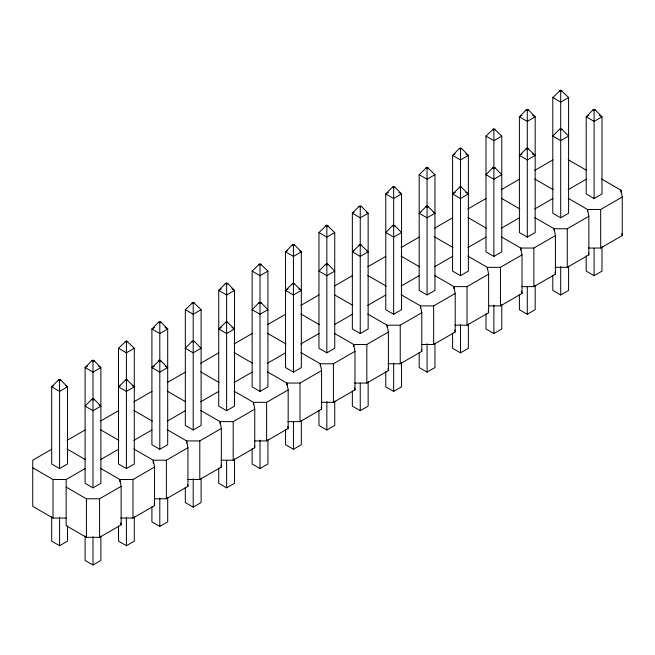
<?xml version="1.0" encoding="UTF-8"?>
<svg xmlns="http://www.w3.org/2000/svg" width="655" height="655" viewBox="0 0 655 655"><rect width="100%" height="100%" fill="white"/><g stroke="black" fill="none" stroke-linecap="round" stroke-linejoin="round"><path stroke-width="0.98" d="M58.369 380.015L51.688 386.851L51.688 464.002L59.58 468.562L67.473 464.002L67.473 386.851L60.792 380.015L59.58 379.319L58.369 380.015L59.58 380.719L60.792 380.015M91.782 360.725L85.101 367.561L85.101 483.292L92.985 487.844L100.878 483.292L100.878 367.561L94.197 360.725L92.985 360.029L91.782 360.725L92.985 361.429L94.197 360.725M118.506 348.272L126.399 340.739L134.291 348.272L134.291 464.002L126.399 468.562L118.506 464.002L118.506 348.272L126.399 352.832L134.291 348.272M158.592 322.154L151.911 328.99L151.911 444.712L159.804 449.273L167.696 444.712L167.696 328.99L161.015 322.154L159.804 321.458L158.592 322.154L159.804 322.849L161.015 322.154M91.782 399.304L85.101 406.141L92.985 410.693L100.878 406.141L94.197 399.304L92.985 398.608L91.782 399.304L92.985 400L94.197 399.304M185.324 309.7L193.209 302.168L201.101 309.7L201.101 425.431L193.209 429.983L185.324 425.431L185.324 309.7L193.209 314.253L201.101 309.7M118.506 386.851L126.399 379.319L134.291 386.851L126.399 391.403L118.506 386.851L120.258 385.836M225.41 283.574L218.729 290.411L218.729 406.141L226.622 410.693L234.515 406.141L234.515 290.411L227.834 283.574L226.622 282.878L225.41 283.574L226.622 284.278L227.834 283.574M151.911 367.561L159.804 360.029L167.696 367.561L159.804 372.122L151.911 367.561L154.547 366.047M252.134 271.121L260.027 263.588L267.92 271.121L267.92 386.851L260.027 391.412L252.134 386.851L252.134 271.121L260.027 275.681L267.92 271.121M192.005 341.443L185.324 348.272L193.209 352.832L201.101 348.272L194.42 341.443L193.209 340.739L192.005 341.443L193.209 342.139L194.42 341.443M292.228 245.003L285.547 251.839L285.547 367.561L293.432 372.122L301.325 367.561L301.325 251.839L294.644 245.003L293.432 244.307L292.228 245.003L293.432 245.699L294.644 245.003M218.729 328.99L226.622 321.458L234.515 328.99L226.622 333.542L218.729 328.99L221.357 327.467M318.952 232.55L326.845 225.017L334.738 232.55L334.738 348.28L326.845 352.832L318.952 348.28L318.952 232.55L326.845 237.102L334.738 232.55M258.815 302.864L252.134 309.7L260.027 314.253L267.92 309.7L261.239 302.864L260.027 302.168L258.815 302.864L260.027 303.56L261.239 302.864M359.038 206.423L352.357 213.26L352.357 328.99L360.25 333.542L368.143 328.99L368.143 213.26L361.462 206.423L360.25 205.727L359.038 206.423L360.25 207.127L361.462 206.423M285.547 290.411L293.432 282.878L301.325 290.411L293.432 294.971L285.547 290.411L288.175 288.896M392.451 187.142L385.762 193.97L385.762 309.7L393.655 314.261L401.548 309.7L401.548 193.97L394.867 187.142L393.655 186.438L392.451 187.142L393.655 187.838L394.867 187.142M325.633 264.293L318.952 271.121L326.845 275.681L334.738 271.121L328.049 264.293L326.845 263.588L325.633 264.293L326.845 264.988L328.049 264.293M419.175 174.689L427.068 167.156L434.953 174.689L434.953 290.411L427.068 294.971L419.175 290.411L419.175 174.689L427.068 179.241L434.953 174.689M352.357 251.839L360.25 244.307L368.143 251.839L360.25 256.392L352.357 251.839L354.109 250.824M459.261 148.562L452.58 155.399L452.58 271.129L460.473 275.681L468.366 271.129L468.366 155.399L461.685 148.562L460.473 147.866L459.261 148.562L460.473 149.258L461.685 148.562M392.451 225.713L385.762 232.55L393.655 237.102L401.548 232.55L394.867 225.713L393.655 225.017L392.451 225.713L393.655 226.409L394.867 225.713M485.985 136.109L493.878 128.576L501.771 136.109L501.771 251.839L493.878 256.392L485.985 251.839L485.985 136.109L493.878 140.669L501.771 136.109M419.175 213.26L427.068 205.727L434.953 213.26L427.068 217.82L419.175 213.26L420.928 212.245M526.08 109.991L519.399 116.819L519.399 232.55L527.291 237.11L535.176 232.55L535.176 116.819L528.495 109.991L527.291 109.287L526.08 109.991L527.291 110.687L528.495 109.991M452.58 193.97L460.473 186.438L468.366 193.97L460.473 198.53L452.58 193.97L455.209 192.455M552.804 97.538L560.696 90.005L568.589 97.538L568.589 213.26L560.696 217.82L552.804 213.26L552.804 97.538L560.696 102.09L568.589 97.538M492.666 167.852L485.985 174.689L493.878 179.241L501.771 174.689L495.09 167.852L493.878 167.156L492.666 167.852L493.878 168.548L495.09 167.852M519.399 155.399L527.291 147.866L535.176 155.399L527.291 159.951L519.399 155.399L522.027 153.876M559.485 129.272L552.804 136.109L560.696 140.669L568.589 136.109L561.908 129.272L560.696 128.576L559.485 129.272L560.696 129.977L561.908 129.272M592.89 109.991L586.209 116.819L586.209 193.978L594.101 198.53L601.994 193.978L601.994 116.819L595.313 109.991L594.101 109.287L592.89 109.991L594.101 110.687L595.313 109.991M125.187 341.443L126.399 342.139L127.61 341.443M192.005 302.864L193.209 303.56L194.42 302.864M258.815 264.293L260.027 264.988L261.239 264.293M325.633 225.713L326.845 226.409L328.049 225.713M425.856 167.852L427.068 168.548L428.272 167.852M492.666 129.272L493.878 129.977L495.09 129.272M559.485 90.701L560.696 91.397L561.908 90.701M53.44 385.836L51.688 386.851L59.58 391.403L67.473 386.851L65.721 385.836M87.729 366.047L85.101 367.561L92.985 372.122L100.878 367.561L98.25 366.047M154.547 327.467L151.911 328.99L159.804 333.542L167.696 328.99L165.068 327.467M221.357 288.896L218.729 290.411L226.622 294.971L234.515 290.411L231.878 288.896M287.299 250.824L285.547 251.839L293.432 256.392L301.325 251.839L299.572 250.824M354.109 212.245L352.357 213.26L360.25 217.82L368.143 213.26L366.391 212.245M388.399 192.455L385.762 193.97L393.655 198.53L401.548 193.97L398.92 192.455M455.209 153.876L452.58 155.399L460.473 159.951L468.366 155.399L465.738 153.876M522.027 115.305L519.399 116.819L527.291 121.38L535.176 116.819L532.548 115.305M125.187 380.015L126.399 380.719L127.61 380.015M158.592 360.725L159.804 361.429L161.015 360.725M225.41 322.154L226.622 322.849L227.834 322.154M292.228 283.574L293.432 284.278L294.644 283.574M359.038 245.003L360.25 245.699L361.462 245.003M425.856 206.423L427.068 207.127L428.272 206.423M459.261 187.142L460.473 187.838L461.685 187.142M526.08 148.562L527.291 149.258L528.495 148.562M588.845 115.305L586.209 116.819L594.101 121.38L601.994 116.819L599.366 115.305M51.729 449.248L32.75 460.203L32.75 506.372L53.006 518.072L66.155 518.072M67.023 440.422L85.142 429.958M100.428 421.132L118.547 410.669M133.833 401.842L151.952 391.387M167.246 382.553L185.365 372.097M200.651 363.271L218.77 352.808M234.056 343.981L252.175 333.518M267.469 324.692L285.588 314.236M300.874 305.402L318.993 294.947M334.279 286.12L352.398 275.657M367.692 266.831L385.811 256.367M401.097 247.541L419.216 237.085M434.502 228.251L452.621 217.796M467.916 208.97L486.035 198.506M501.321 189.68L519.44 179.216M534.726 170.39L552.845 159.935M32.75 467.801L53.006 479.493L66.155 479.493L85.142 468.538M100.428 459.704L118.547 449.248M133.833 440.422L151.952 429.958M167.246 421.132L185.365 410.669M200.651 401.842L218.77 391.387M234.056 382.553L252.175 372.097M267.469 363.271L285.588 352.808M300.874 343.981L318.993 333.518M334.279 324.692L352.398 314.236M367.692 305.402L385.811 294.947M401.097 286.12L419.216 275.657M434.502 266.831L452.621 256.367M467.916 247.541L486.035 237.085M501.321 228.251L519.44 217.796M534.726 208.97L552.845 198.506M568.139 189.68L586.258 179.216M66.155 487.091L86.411 498.783L99.568 498.783L121.134 486.329L119.824 479.493L100.444 468.309M119.824 481.523L119.824 479.493L132.973 479.493L154.547 467.04L153.229 460.203L133.857 449.019M153.229 463.249L153.229 460.203L166.378 460.203L187.952 447.75L186.634 440.921L167.262 429.729M186.634 442.952L186.634 440.921L199.791 440.921L221.357 428.468L220.047 421.632L200.667 410.448M220.047 423.662L220.047 421.632L233.196 421.632L254.762 409.178L253.452 402.342L234.072 391.158M253.452 404.372L253.452 402.342L266.601 402.342L288.175 389.889L286.857 383.052L267.486 371.868M286.857 385.083L286.857 383.052L300.015 383.052L321.58 370.599L320.262 363.771L300.891 352.578M320.262 365.801L320.262 363.771L333.42 363.771L354.985 351.317L353.675 344.481L334.296 333.297M353.675 346.511L353.675 344.481L366.825 344.481L388.399 332.028L387.08 325.191L367.709 314.007M387.08 327.222L387.08 325.191L400.238 325.191L421.804 312.738L420.485 305.901L401.114 294.717M420.485 307.932L420.485 305.901L433.643 305.901L455.209 293.448L453.899 286.62L434.519 275.427M453.899 288.65L453.899 286.62L467.048 286.62L488.622 274.167L487.304 267.33L467.932 256.146M487.304 269.361L487.304 267.33L500.453 267.33L522.027 254.877L520.709 248.04L501.337 236.856M520.709 250.071L520.709 248.04L533.866 248.04L555.432 235.587L554.122 228.751L534.742 217.566M554.122 230.781L554.122 228.751L567.271 228.751L588.845 216.297L587.527 209.469L568.155 198.277M587.527 211.499L587.527 209.469L600.676 209.469L622.25 197.016L620.932 190.179L601.56 178.995M51.688 516.787L51.688 541.153L59.58 545.713L67.473 541.153L67.473 525.924M66.155 479.493L66.155 525.662L86.411 537.354L99.568 537.354L121.134 524.901L121.134 486.329M120.831 518.072L132.973 518.072L154.547 505.619L154.547 467.04M154.236 498.783L166.378 498.783L187.952 486.329L187.952 447.75M187.649 479.493L199.791 479.493L221.357 467.04L221.357 428.468M221.054 460.203L233.196 460.203L254.762 447.75L254.762 409.178M254.459 440.921L266.601 440.921L288.175 428.468L288.175 389.889M287.873 421.632L300.015 421.632L321.58 409.178L321.58 370.599M321.277 402.342L333.42 402.342L354.985 389.889L354.985 351.317M354.683 383.052L366.825 383.052L388.399 370.599L388.399 332.028M388.096 363.771L400.238 363.771L421.804 351.317L421.804 312.738M421.501 344.481L433.643 344.481L455.209 332.028L455.209 293.448M454.906 325.191L467.048 325.191L488.622 312.738L488.622 274.167M488.319 305.901L500.453 305.901L522.027 293.448L522.027 254.877M521.724 286.62L533.866 286.62L555.432 274.167L555.432 235.587M555.129 267.33L567.271 267.33L588.845 254.877L588.845 216.297M588.542 248.04L600.676 248.04L622.25 235.587L622.25 197.016M85.101 536.077L85.101 560.443L92.985 564.995L100.878 560.443L100.878 536.077M118.506 525.924L118.506 541.153L126.399 545.713L134.291 541.153L134.291 516.787M151.911 506.642L151.911 521.863L159.804 526.423L167.696 521.863L167.696 497.505M185.324 487.353L185.324 502.582L193.209 507.134L201.101 502.582L201.101 478.216M218.729 468.063L218.729 483.292L226.622 487.844L234.515 483.292L234.515 458.926M252.134 448.773L252.134 464.002L260.027 468.562L267.92 464.002L267.92 439.636M285.547 429.492L285.547 444.712L293.432 449.273L301.325 444.712L301.325 420.354M318.952 410.202L318.952 425.431L326.845 429.983L334.738 425.431L334.738 401.065M352.357 390.912L352.357 406.141L360.25 410.693L368.143 406.141L368.143 381.775M385.762 371.622L385.762 386.851L393.655 391.412L401.548 386.851L401.548 362.485M419.175 352.341L419.175 367.561L427.068 372.122L434.953 367.561L434.953 343.204M452.58 333.051L452.58 348.28L460.473 352.832L468.366 348.28L468.366 323.914M485.985 313.761L485.985 328.99L493.878 333.542L501.771 328.99L501.771 304.624M519.399 294.472L519.399 309.7L527.291 314.261L535.176 309.7L535.176 285.334M552.804 275.19L552.804 290.411L560.696 294.971L568.589 290.411L568.589 266.053M586.209 255.9L586.209 271.129L594.101 275.681L601.994 271.129L601.994 246.763M568.155 159.705L586.643 170.382M532.548 153.876L535.176 155.399M534.742 178.995L553.238 189.672M501.337 198.277L519.833 208.953M465.738 192.455L468.366 193.97M467.932 217.566L486.428 228.243M433.201 212.245L434.953 213.26M434.519 236.856L453.014 247.533M401.114 256.146L419.609 266.822M366.391 250.824L368.143 251.839M367.709 275.427L386.204 286.104M334.296 294.717L352.791 305.394M298.696 288.896L301.325 290.411M300.891 314.007L319.386 324.683M267.486 333.297L285.981 343.973M231.878 327.467L234.515 328.99M234.072 352.578L252.568 363.255M200.667 371.868L219.163 382.545M165.068 366.047L167.696 367.561M167.262 391.158L185.758 401.834M132.531 385.836L134.291 386.851M133.857 410.448L152.345 421.124M99.126 405.126L100.878 406.141M100.444 429.729L118.94 440.406M67.039 449.019L85.535 459.695M621.873 233.638L622.25 235.587M588.468 252.92L588.845 254.877M555.055 272.21L555.432 274.167M521.65 291.5L522.027 293.448M488.245 310.789L488.622 312.738M454.832 330.071L455.209 332.028M421.427 349.361L421.804 351.317M388.022 368.65L388.399 370.599M354.617 387.94L354.985 389.889M321.204 407.222L321.58 409.178M287.799 426.511L288.175 428.468M254.394 445.801L254.762 447.75M220.981 465.091L221.357 467.04M187.576 484.373L187.952 486.329M154.171 503.662L154.547 505.619M120.757 522.952L121.134 524.901M620.932 190.179L620.932 192.21M600.676 209.469L600.676 248.04M594.101 110.687L594.101 198.53M594.101 248.27L594.101 275.681M567.271 228.751L567.271 267.33M560.696 91.397L560.696 129.502M560.696 129.977L560.696 217.82M560.696 266.544L560.696 294.971M533.866 248.04L533.866 286.62M527.291 110.687L527.291 148.791M527.291 149.258L527.291 237.11M527.291 286.849L527.291 314.261M500.453 267.33L500.453 305.901M493.878 129.977L493.878 167.058M493.878 168.548L493.878 256.392M493.878 305.124L493.878 333.542M467.048 286.62L467.048 325.191M460.473 149.258L460.473 187.363M460.473 187.838L460.473 275.681M460.473 324.405L460.473 352.832M433.643 305.901L433.643 344.481M427.068 168.548L427.068 205.637M427.068 207.127L427.068 294.971M427.068 343.695L427.068 372.122M400.238 325.191L400.238 363.771M393.655 187.838L393.655 225.942M393.655 226.409L393.655 314.261M393.655 362.985L393.655 391.412M366.825 344.481L366.825 383.052M360.25 207.127L360.25 244.209M360.25 245.699L360.25 333.542M360.25 383.29L360.25 410.693M333.42 363.771L333.42 402.342M326.845 226.409L326.845 264.514M326.845 264.988L326.845 352.832M326.845 401.556L326.845 429.983M300.015 383.052L300.015 421.632M293.432 245.699L293.432 282.788M293.432 284.278L293.432 372.122M293.432 421.861L293.432 449.273M266.601 402.342L266.601 440.921M260.027 264.988L260.027 303.093M260.027 303.56L260.027 391.412M260.027 440.135L260.027 468.562M233.196 421.632L233.196 460.203M226.622 284.278L226.622 322.375M226.622 322.849L226.622 410.693M226.622 460.44L226.622 487.844M199.791 440.921L199.791 479.493M193.209 303.56L193.209 341.664M193.209 342.139L193.209 429.983M193.209 478.707L193.209 507.134M166.378 460.203L166.378 498.783M159.804 322.849L159.804 360.954M159.804 361.429L159.804 449.273M159.804 497.996L159.804 526.423M132.973 479.493L132.973 518.072M126.399 342.139L126.399 379.229M126.399 380.719L126.399 468.562M126.399 517.286L126.399 545.713M99.568 498.783L99.568 537.354M92.985 361.429L92.985 399.525M92.985 400L92.985 487.844M92.985 536.576L92.985 564.995M86.411 498.783L86.411 537.354M59.58 380.719L59.58 468.562M59.58 517.286L59.58 545.713M53.006 479.493L53.006 518.072"/></g></svg>
